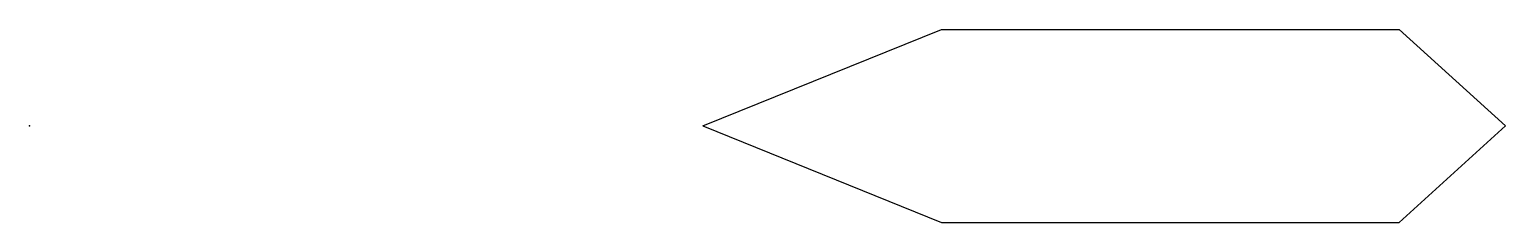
# Model space of a CAD drawing. Header units: millimetres. Extents: x 0 to 1526, y -100 to 100.
import ezdxf

# ---------------------------------------------------------------- set-up
doc = ezdxf.new("R2010")
doc.units = ezdxf.units.MM
doc.header["$MEASUREMENT"] = 0

msp = doc.modelspace()

# ---------------------------------------------------------------- linework, layer by layer
for p, q in [((696.3, 0), (943, 100)), ((943, 100), (1416.3, 100)), ((1416.3, 100), (1526.3, 0)), ((696.3, 0), (943, -100)), ((1416.3, -100), (1526.3, 0)), ((943, -100), (1416.3, -100))]:
    msp.add_line(p, q)
msp.add_point((0, 0))

doc.saveas('drawing.dxf')
